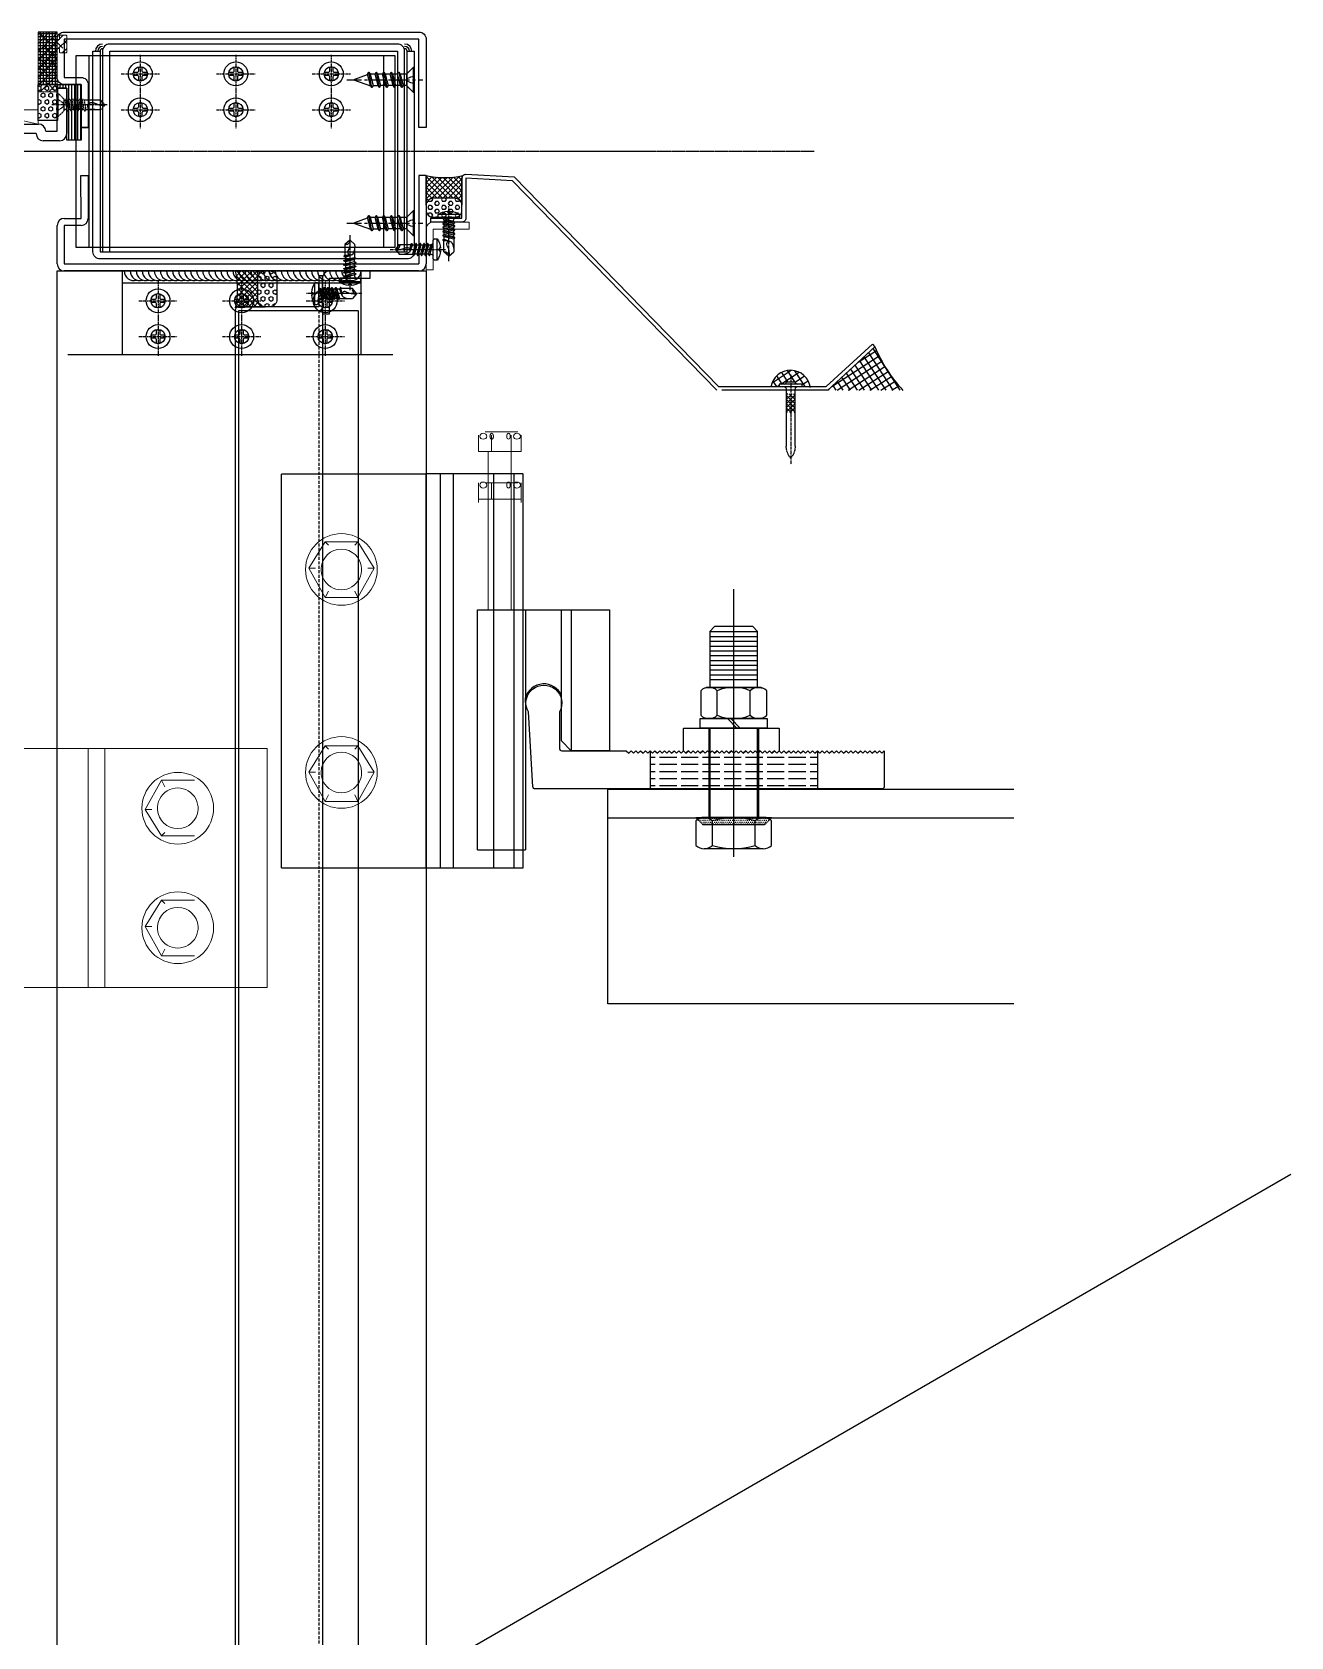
# Model space of a CAD drawing. Extents: x -3378 to 102197, y -3799 to 48702.
# Drawn here: x 78681 to 79208, y 9126 to 9798 of the extents above; entities that cross this region are included whole.
import ezdxf

# ---------------------------------------------------------------- set-up
doc = ezdxf.new("R2010")
doc.units = 0
for name, pattern in [('CEN1', [9, 6, -1, 1, -1]), ('CENTER', [2, 1.25, -0.25, 0.25, -0.25]), ('HIDDEN', [0.375, 0.25, -0.125])]:
    doc.linetypes.add(name, pattern=pattern)
for name, color, linetype in [('1', 7, 'Continuous'), ('24WELD', 55, 'Continuous'), ('3', 3, 'Continuous'), ('ARR', 6, 'Continuous'), ('BCM CL', 14, 'CENTER'), ('BCM-BKP', 6, 'Continuous'), ('BCM-DIM', 54, 'Continuous'), ('BCM-draft', 252, 'Continuous'), ('BCM-SIL', 8, 'Continuous'), ('BOLT', 3, 'Continuous'), ('CENTER', 4, 'CENTER'), ('CL', 14, 'CENTER'), ('ENT', 3, 'Continuous'), ('HIDDEN', 9, 'HIDDEN'), ('MARK', 4, 'Continuous'), ('REFL', 8, 'Continuous'), ('不鏽鋼板S.S.PANEL', 30, 'Continuous'), ('填縫物 SEALANT', 1, 'Continuous'), ('泡棉', 8, 'Continuous'), ('矽利康', 9, 'Continuous'), ('螺絲 固定五金 FASTENERS', 124, 'Continuous'), ('螺絲、螺栓', 4, 'Continuous'), ('視覺模型鋁擠型暫替', 4, 'Continuous'), ('金屬面材 METAL PANEL', 2, 'Continuous'), ('隔熱材 INSULATION', 9, 'HIDDEN')]:
    doc.layers.add(name, color=color, linetype=linetype)
for name, color, linetype, lineweight in [('BCM-ALP', 7, 'Continuous', 0), ('BCM-GK', 252, 'Continuous', 5), ('BCM-STL', 1, 'Continuous', 5)]:
    doc.layers.add(name, color=color, linetype=linetype, lineweight=lineweight)
pattern_1 = [(123.0385069, (616858.3913, 76463.925), (-2.095760854, -1.363006398), []), (213.0385069, (616858.3913, 76463.925), (1.363006398, -2.095760854), [])]
pattern_2 = [(45, (-4141.5022, 978.2385), (-1.122532, 1.122532), []), (135, (-4141.5022, 978.2385), (-1.122532, -1.122532), [])]
pattern_3 = [(0, (-4141.5022, 978.2385), (0, 1.6497784), [0.9525, -1.905]), (120, (-4141.5022, 978.2385), (-1.42875, -0.8248892), [0.9525, -1.905]), (60, (-4140.5497, 978.2385), (-1.42875, 0.8248892), [0.9525, -1.905])]

# ---------------------------------------------------------------- blocks, each defined once
blk = doc.blocks.new('X-DNI-32')
at = {"layer": 'HIDDEN'}
h = blk.add_hatch(dxfattribs=at)
h.set_pattern_fill('ANSI37', color=256, scale=10, style=0)
h.set_pattern_definition([(45, (-15.8389, -8.5483), (-0.88388, 0.88388), []), (135, (-15.8389, -8.5483), (-0.88388, -0.88388), [])])
h.paths.add_polyline_path([(0, -3), (-1.85, -3), (-1.85, -11), (0, -11)])
h.paths.add_polyline_path([(1.85, -3), (0, -3), (0, -11), (1.85, -11)])
at = {"layer": 'BOLT'}
blk.add_lwpolyline([(-4.85, 1), (4.85, 1), (4.85, 0), (-4.85, 0)], close=True, dxfattribs=at)
blk.add_lwpolyline([(2.65, 1, -0.414214), (1.85, 1.8), (1.85, 2), (-1.85, 2), (-1.85, 1.8, -0.414214), (-2.65, 1)], format="xyb", dxfattribs=at)
at = {"layer": 'CL'}
blk.add_line((0, 4.9), (0, -32.65), dxfattribs=at)
at = {"layer": 'HIDDEN'}
blk.add_lwpolyline([(3.05, 0, 0.414214), (1.85, -1.2), (1.85, -25, -0.183029), (0, -30, -0.183029), (-1.85, -25), (-1.85, -1.2, 0.414214), (-3.05, 0)], format="xyb", dxfattribs=at)
blk = doc.blocks.new('*u148')
at = {"layer": '泡棉'}
h = blk.add_hatch(dxfattribs=at)
h.set_pattern_fill('HEX', color=256, scale=0.3)
h.set_pattern_definition(pattern_3)
edge = h.paths.add_edge_path()
edge.add_line((-12, 9.53), (-3, 9.53))
edge.add_arc((-3, 12.53), 3, 270, 360)
edge.add_line((0, 12.53), (0, 14.53))
edge.add_arc((-3, 14.53), 3, 0, 90)
edge.add_line((-3, 17.53), (-12, 17.53))
edge.add_arc((-12, 14.53), 3, 90, 180)
edge.add_line((-15, 14.53), (-15, 12.53))
edge.add_arc((-12, 12.53), 3, 180, 270)
at = {"layer": '矽利康'}
h = blk.add_hatch(dxfattribs=at)
h.set_pattern_fill('ANSI37', color=256, scale=0.5, style=0)
h.set_pattern_definition(pattern_2)
edge = h.paths.add_edge_path()
edge.add_arc((-7.73, -32.06), 32.98, 76.43716, 103.56284)
edge.add_arc((-16.6, 1.13), 1.6, 315, 360)
edge.add_line((-15, 1.13), (-15, 12.53))
edge.add_arc((-12, 12.53), 3, 180, 270)
edge.add_line((-12, 9.53), (-3, 9.53))
edge.add_arc((-3, 12.53), 3, 270, 360)
edge.add_line((0, 12.53), (0, 0))
at = {"layer": '泡棉'}
blk.add_lwpolyline([(-12, 9.53), (-3, 9.53, 0.414214), (0, 12.53), (0, 14.53, 0.414214), (-3, 17.53), (-12, 17.53, 0.414214), (-15, 14.53), (-15, 12.53, 0.414214)], format="xyb", close=True, dxfattribs=at)
at = {"layer": '矽利康'}
blk.add_lwpolyline([(0, 0, 0.118914), (-15.47, 0, 0.198912), (-15, 1.13), (-15, 12.53, 0.414214), (-12, 9.53), (-3, 9.53, 0.414214), (0, 12.53)], format="xyb", close=True, dxfattribs=at)
blk = doc.blocks.new('M5x16圓頭自攻')
at = {"layer": 'ARR', "color": 0, "linetype": 'CENTER', "ltscale": 0.87}
blk.add_line((18, 0), (-5.1, 0), dxfattribs=at)
at = {"layer": 'ARR', "color": 0, "linetype": 'ByBlock', "ltscale": 0.3}
for p, q in [((-1.61, -4.5), (-1.61, 4.5)), ((0.5, 2.24), (1.14, 1.9)), ((0.72, 2.13), (1.65, -2.5)), ((1.89, 1.9), (1.14, 1.9)), ((2.24, 2.5), (3.24, -2.5)), ((3.48, 1.9), (2.73, 1.9)), ((3.83, 2.5), (4.83, -2.5)), ((5.07, 1.9), (4.32, 1.9)), ((5.42, 2.5), (6.42, -2.5)), ((6.81, 1.9), (5.91, 1.9)), ((7.16, 2.5), (8.16, -2.5)), ((8.4, 1.9), (7.65, 1.9)), ((8.73, 1.9), (7.98, 1.9)), ((9.08, 2.5), (9.7, -0.6)), ((14.12, 2.1), (9.46, 2.1)), ((15.83, 0.06), (14.12, 2.1)), ((15.83, 0.06), (15.95, 0.06)), ((16, -0.01), (16, 0.01)), ((2.14, -1.9), (2.89, -1.9)), ((3.73, -1.9), (4.48, -1.9)), ((5.32, -1.9), (6.07, -1.9)), ((6.91, -1.9), (7.81, -1.9)), ((8.54, -2.1), (12.91, -2.1)), ((15.83, -0.06), (14.12, -2.1)), ((15.83, -0.06), (15.95, -0.06))]:
    blk.add_line(p, q, dxfattribs=at)
blk.add_lwpolyline([(-2.98, -0.5, 0.134476), (-1.61, -4.5), (-0.58, -4.5, 0.198912), (-0.44, -4.44), (-0.06, -4.06, 0.198912), (0, -3.92), (0, 3.92, 0.198912), (-0.06, 4.06), (-0.44, 4.44, 0.198912), (-0.58, 4.5), (-1.61, 4.5, 0.134562), (-2.98, 0.5), (-2.48, 0.5), (-2.48, -0.5), (-2.98, -0.5)], format="xyb", dxfattribs=at)
blk.add_lwpolyline([(1.14, 1.9), (2.14, -1.9), (1.8, -2.5), (1.65, -2.5), (1.3, -1.9), (0.3, 1.9), (0.5, 2.24)], dxfattribs=at)
for points in [[(3.24, -2.5), (2.89, -1.9), (1.89, 1.9), (2.24, 2.5), (2.39, 2.5), (2.73, 1.9), (3.73, -1.9), (3.39, -2.5)], [(4.83, -2.5), (4.48, -1.9), (3.48, 1.9), (3.83, 2.5), (3.98, 2.5), (4.32, 1.9), (5.32, -1.9), (4.98, -2.5)], [(6.42, -2.5), (6.07, -1.9), (5.07, 1.9), (5.42, 2.5), (5.57, 2.5), (5.91, 1.9), (6.91, -1.9), (6.57, -2.5)], [(8.16, -2.5), (7.81, -1.9), (6.81, 1.9), (7.16, 2.5), (7.31, 2.5), (7.65, 1.9), (8.65, -1.9), (8.31, -2.5)], [(9.08, 2.5), (8.73, 1.9), (9.7, -0.6), (9.46, 2.1), (9.23, 2.5)]]:
    blk.add_lwpolyline(points, close=True, dxfattribs=at)
for centre, radius, start, end in [((0.67, 3.07), 0.874, 220.33884, 257.78016), ((10.86, -0.29), 1.2, 56.15202, 236.15202), ((14.85, 6.88), 7.01, 241.64577, 278.00805), ((15.9, 1.75), 1.82, 168.86169, 267.68654), ((15.95, 0.01), 0.05, 0, 90), ((1.17, -3.34), 1.44, 84.73115, 144.21996), ((13.52, 4.88), 7.01, 241.64577, 274.95411), ((15.95, -0.01), 0.05, 270, 0)]:
    blk.add_arc(centre, radius, start, end, dxfattribs=at)
blk = doc.blocks.new('*U255')
blk.add_blockref('M5x16圓頭自攻', (0, 0))
blk = doc.blocks.new('*u55')
at = {"layer": '泡棉'}
h = blk.add_hatch(dxfattribs=at)
h.set_pattern_fill('HEX', color=256, scale=0.3)
h.set_pattern_definition(pattern_3)
edge = h.paths.add_edge_path()
edge.add_line((-12, 9.53), (-3, 9.53))
edge.add_arc((-3, 12.53), 3, 270, 360)
edge.add_line((0, 12.53), (0, 14.53))
edge.add_arc((-3, 14.53), 3, 0, 90)
edge.add_line((-3, 17.53), (-12, 17.53))
edge.add_arc((-12, 14.53), 3, 90, 180)
edge.add_line((-15, 14.53), (-15, 12.53))
edge.add_arc((-12, 12.53), 3, 180, 270)
at = {"layer": '矽利康'}
h = blk.add_hatch(dxfattribs=at)
h.set_pattern_fill('ANSI37', color=256, scale=0.5, style=0)
h.set_pattern_definition(pattern_2)
edge = h.paths.add_edge_path()
edge.add_arc((-7.73, -32.06), 32.98, 76.43716, 103.56284)
edge.add_arc((-16.6, 1.13), 1.6, 315, 360)
edge.add_line((-15, 1.13), (-15, 12.53))
edge.add_arc((-12, 12.53), 3, 180, 270)
edge.add_line((-12, 9.53), (-3, 9.53))
edge.add_arc((-3, 12.53), 3, 270, 360)
edge.add_line((0, 12.53), (0, 0))
at = {"layer": '泡棉'}
blk.add_lwpolyline([(-12, 9.53), (-3, 9.53, 0.414214), (0, 12.53), (0, 14.53, 0.414214), (-3, 17.53), (-12, 17.53, 0.414214), (-15, 14.53), (-15, 12.53, 0.414214)], format="xyb", close=True, dxfattribs=at)
at = {"layer": '矽利康'}
blk.add_lwpolyline([(0, 0, 0.118914), (-15.47, 0, 0.198912), (-15, 1.13), (-15, 12.53, 0.414214), (-12, 9.53), (-3, 9.53, 0.414214), (0, 12.53)], format="xyb", close=True, dxfattribs=at)
blk = doc.blocks.new('*U745')
at = {"layer": 'BCM-draft', "linetype": 'HIDDEN', "ltscale": 5}
blk.add_line((16.6, 35), (684.95, 35), dxfattribs=at)
at = {"layer": 'BCM-draft'}
blk.add_lwpolyline([(16.6, 36.6), (684.95, 36.6)], dxfattribs=at)
at = {"layer": '不鏽鋼板S.S.PANEL'}
blk.add_lwpolyline([(686.55, 1.6), (686.55, 35), (699.55, 35), (699.55, 36.6), (686.55, 36.6, 0.414214), (684.95, 35), (684.95, 1.6), (16.6, 1.6), (16.6, 35, 0.414214), (15, 36.6), (2, 36.6), (2, 35), (15, 35), (15, 1.6, 0.414214), (16.6, 0), (684.95, 0, 0.414214)], format="xyb", close=True, dxfattribs=at)
at = {"layer": '金屬面材 METAL PANEL'}
blk.add_lwpolyline([(18, 39.6), (3, 39.6), (3, 56.6), (0, 56.6), (0, 39.6, 0.414214), (3, 36.6), (18, 36.6)], format="xyb", close=True, dxfattribs=at)
at = {"layer": '隔熱材 INSULATION', "const_width": 0.2}
blk.add_lwpolyline([(684.95, 35), (684.95, 51.6), (16.6, 51.6), (16.6, 35)], dxfattribs=at)
at = {"layer": '隔熱材 INSULATION'}
blk.add_lwpolyline([(684.95, 1.6), (16.6, 1.6), (16.6, 51.6), (684.95, 51.6)], close=True, dxfattribs=at)
at = {"layer": '填縫物 SEALANT', "extrusion": (0, 0, -1), "zscale": -1}
blk.add_blockref('*u55', (0, 0), dxfattribs=at)
at = {"layer": '螺絲 固定五金 FASTENERS'}
for p, rotation in [((3, 48.1), 180), ((9.5, 35), 90)]:
    blk.add_blockref('*U255', p, dxfattribs=dict(at, rotation=rotation))
blk = doc.blocks.new('*u927')
at = {"layer": 'CENTER', "color": 0, "ltscale": 5}
blk.add_line((28.28, 0), (-3.62, 0), dxfattribs=at)
at = {"layer": '螺絲、螺栓', "color": 0, "linetype": 'ByBlock', "ltscale": 0.2}
for p, q in [((0.3, 5.3), (0.3, -5.3)), ((3.1, 2.5), (3.1, -2.5)), ((3.1, 2.39), (4.64, 2.39)), ((5.08, 3.15), (6.34, -3.15)), ((5.7, 2.39), (7.79, 2.39)), ((8.23, 3.15), (9.49, -3.15)), ((8.85, 2.39), (10.94, 2.39)), ((11.38, 3.15), (12.64, -3.15)), ((12, 2.39), (14.09, 2.39)), ((14.53, 3.15), (15.79, -3.15)), ((17.24, 2.39), (15.15, 2.39)), ((17.68, 3.15), (18.94, -3.15)), ((18.17, 2.61), (24.84, 0.24)), ((3.1, -2.39), (5.9, -2.39)), ((6.96, -2.39), (9.05, -2.39)), ((10.11, -2.39), (12.2, -2.39)), ((13.26, -2.39), (15.35, -2.39)), ((16.41, -2.39), (18.5, -2.39)), ((24.84, -0.23), (19.52, -2.25))]:
    blk.add_line(p, q, dxfattribs=at)
blk.add_lwpolyline([(3.1, -2.5), (0.3, -5.3), (0, -5.3), (0, 5.3), (0.3, 5.3), (3.1, 2.5)], dxfattribs=at)
blk.add_lwpolyline([(0, 1.61, -0.048054), (2.67, 0.68, -0.292428), (3.1, 0, -0.292428), (2.67, -0.68, -0.048054), (0, -1.61, -0.048054)], format="xyb", dxfattribs=at)
for points in [[(6.34, -3.15), (5.9, -2.39), (4.64, 2.39), (5.08, 3.15), (5.27, 3.15), (5.7, 2.39), (6.96, -2.39), (6.53, -3.15)], [(9.49, -3.15), (9.05, -2.39), (7.79, 2.39), (8.23, 3.15), (8.42, 3.15), (8.85, 2.39), (10.11, -2.39), (9.68, -3.15)], [(12.64, -3.15), (12.2, -2.39), (10.94, 2.39), (11.38, 3.15), (11.57, 3.15), (12, 2.39), (13.26, -2.39), (12.83, -3.15)], [(15.79, -3.15), (15.35, -2.39), (14.09, 2.39), (14.53, 3.15), (14.72, 3.15), (15.15, 2.39), (16.41, -2.39), (15.98, -3.15)], [(18.94, -3.15), (18.5, -2.39), (17.24, 2.39), (17.68, 3.15), (17.87, 3.15), (18.3, 2.39), (19.56, -2.39), (19.13, -3.15)]]:
    blk.add_lwpolyline(points, close=True, dxfattribs=at)
blk.add_arc((24.75, 0), 0.252, 292.16272, 69.4623, dxfattribs=at)
blk = doc.blocks.new('*U929')
blk.add_blockref('*u927', (0, 0))
blk = doc.blocks.new('下水槽料')
at = {"layer": 'BCM-DIM', "linetype": 'Continuous'}
h = blk.add_hatch(dxfattribs=at)
h.set_pattern_fill('ANSI37', color=256, scale=10, angle=45)
h.set_pattern_definition([(90, (-95148.0597, -997857.4866), (-1.25, 0), []), (180, (-95148.0597, -997857.4866), (-1e-16, -1.25), [])])
h.paths.add_polyline_path([(-154.38, 0), (-162.38, 0), (-162.38, -22), (-154.38, -22)])
at = {"layer": '泡棉'}
h = blk.add_hatch(dxfattribs=at)
h.set_pattern_fill('HEX', color=256, scale=0.3, angle=90)
h.set_pattern_definition([(90, (0.1197, -78.6612), (-1.649778, 1e-16), [0.9525, -1.905]), (210, (0.1197, -78.6612), (0.824889, -1.42875), [0.9525, -1.905]), (150, (0.1197, -77.7087), (-0.824889, -1.42875), [0.9525, -1.905])])
h.paths.add_polyline_path([(-154.38, -22), (-162.38, -22), (-162.38, -37), (-154.38, -37)])
at = {"layer": 'BCM-DIM', "linetype": 'Continuous'}
for p, q in [((-154.5, 0), (-162.5, 0)), ((-154.38, -22), (-162.38, -22))]:
    blk.add_line(p, q, dxfattribs=at)
at = {"layer": '泡棉'}
blk.add_lwpolyline([(-154.38, -37), (-162.38, -37), (-162.38, -22), (-154.38, -22)], close=True, dxfattribs=at)
at = {"layer": '視覺模型鋁擠型暫替', "linetype": 'Continuous'}
for points in [[(-8, -17.18), (-5, -14.5), (-5, -20)], [(-8, -22.82), (-5, -25.5), (-5, -20)]]:
    blk.add_lwpolyline(points, dxfattribs=at)
at = {"layer": '視覺模型鋁擠型暫替', "color": 7, "linetype": 'Continuous'}
for centre, radius, start, end in [((-135.5, -8), 3, 90, 180), ((-135.5, -8), 2, 90, 180), ((-9, -8), 3, 0, 90), ((-9, -8), 2, 0, 90), ((-135.5, -8), 1, 90, 180), ((-9, -8), 1, 0, 90)]:
    blk.add_arc(centre, radius, start, end, dxfattribs=at)
at = {"layer": '金屬面材 METAL PANEL'}
blk.add_lwpolyline([(-3, -40), (-3, -40), (-3, -40), (-3, -3), (-151.5, -3), (-151.5, -19), (-144.5, -19, -0.414214), (-141.5, -22), (-141.5, -40), (-144.5, -40), (-144.5, -40), (-141.5, -40), (-141.5, -40), (-144.5, -40), (-144.5, -22), (-151.5, -22, -0.414214), (-154.5, -19), (-154.5, -3, -0.414214), (-151.5, 0), (-3, 0, -0.414214), (0, -3), (0, -40), (-3, -40), (-3, -40), (-3, -40)], format="xyb", dxfattribs=at)
for points in [[(-132.5, -92.01), (-132.5, -8), (-12, -8), (-12, -92.01), (-9, -92.01), (-9, -8, 0.414214), (-12, -5), (-132.5, -5, 0.414214), (-135.5, -8), (-135.5, -92.01)], [(-5, -8), (-5, -92.01, -0.414214), (-8, -95.01), (-136.5, -95.01, -0.414214), (-139.5, -92.01), (-139.5, -8), (-136.5, -8), (-136.5, -92.01), (-8, -92.01), (-8, -8)]]:
    blk.add_lwpolyline(points, format="xyb", close=True, dxfattribs=at)
at = {"layer": '螺絲 固定五金 FASTENERS', "rotation": 180}
blk.add_blockref('*U929', (-5, -20), dxfattribs=at)
blk = doc.blocks.new('上水槽料')
at = {"layer": '金屬面材 METAL PANEL'}
for p, q in [((-144.52, 40), (-141.5, 40)), ((-144.5, 22), (-144.52, 40)), ((-141.5, 40), (-141.5, 22)), ((0, 40), (0, 3)), ((-151.5, 22), (-144.5, 22)), ((-154.5, 3), (-154.5, 19)), ((-144.5, 19), (-151.5, 19)), ((-151.5, 19), (-151.5, 3)), ((-151.5, 3), (-3, 3)), ((-3, 0), (-151.5, 0))]:
    blk.add_line(p, q, dxfattribs=at)
blk.add_lwpolyline([(0, 40), (-3, 40), (-3, 3)], dxfattribs=at)
for centre, start, end in [((-151.5, 19), 90, 180), ((-144.5, 22), 270, 0), ((-151.5, 3), 180, 270), ((-3, 3), 270, 0)]:
    blk.add_arc(centre, 3, start, end, dxfattribs=at)
at = {"layer": '螺絲 固定五金 FASTENERS', "rotation": 180}
blk.add_blockref('*U929', (-5, 20), dxfattribs=at)
blk = doc.blocks.new('*U35')
blk.add_lwpolyline([(1.22, 0.68), (2.48, 0.68, -0.398336), (3.02, 0.16, -0.027263), (3.02, -0.16, -0.398336), (2.48, -0.68), (1.22, -0.68, 0.414214), (0.68, -1.22), (0.68, -2.48, -0.398336), (0.16, -3.02, -0.027263), (-0.16, -3.02, -0.398336), (-0.68, -2.48), (-0.68, -1.22, 0.414214), (-1.22, -0.68), (-2.48, -0.68, -0.398336), (-3.02, -0.16, -0.027263), (-3.02, 0.16, -0.398336), (-2.48, 0.68), (-1.22, 0.68, 0.414214), (-0.68, 1.22), (-0.68, 2.48, -0.398336), (-0.16, 3.02, -0.027263), (0.16, 3.02, -0.398336), (0.68, 2.48), (0.68, 1.22, 0.414214)], format="xyb", close=True)
blk.add_circle((0, 0), 5)
at = {"layer": 'CL'}
for p, q in [((0, 8.04), (0, -8.04)), ((-8.04, 0), (8.04, 0))]:
    blk.add_line(p, q, dxfattribs=at)
blk = doc.blocks.new('圓孔6mm')
at = {"layer": '視覺模型鋁擠型暫替', "color": 6, "linetype": 'Continuous'}
blk.add_circle((0, 0), 3, dxfattribs=at)
at = {"layer": 'BCM-draft'}
blk.add_blockref('*U35', (0, 0), dxfattribs=at)
blk = doc.blocks.new('下水槽料托架4t')
at = {"layer": '金屬面材 METAL PANEL', "linetype": 'Continuous'}
for p, q in [((73.25, 0), (-60.43, 0)), ((-60.43, 0, 0), (-60.43, -80, 0)), ((-54.96, 0), (-54.96, -80)), ((68.39, 0), (68.39, -80)), ((73.25, -80), (73.25, 0)), ((-60.43, -80), (73.25, -80))]:
    blk.add_line(p, q, dxfattribs=at)
at = {"layer": '視覺模型鋁擠型暫替', "linetype": 'Continuous'}
for p in [(-33.43, -7.5), (6.57, -7.5), (46.54, -7.5), (-33.43, -22.5), (6.57, -22.5), (46.54, -22.5)]:
    blk.add_blockref('圓孔6mm', p, dxfattribs=at)
blk = doc.blocks.new('*U62')
blk.add_lwpolyline([(5, -0.3), (5, 0), (-5, 0), (-5, -0.3)])
at = {"layer": 'CL'}
blk.add_line((0, -20.87), (0, 2.23), dxfattribs=at)
at = {"layer": 'HIDDEN'}
for p, q in [((-5, -0.3), (-2.5, -2.8)), ((5, -0.3), (-5, -0.3)), ((2.5, -2.8), (-2.5, -2.8)), ((-1.92, -4.04), (-2.46, -4.35)), ((-2.46, -4.35), (-2.46, -4.53)), ((-2.46, -4.53), (-1.92, -4.84)), ((-1.92, -5.47), (-2.46, -5.78)), ((-2.46, -5.78), (-2.46, -5.96)), ((-2.46, -5.96), (-1.92, -6.27)), ((1.92, -3.32), (-1.92, -4.04)), ((-1.92, -4.04), (-1.92, -3.41)), ((1.92, -4.13), (-1.92, -4.84)), ((1.92, -4.75), (-1.92, -5.47)), ((-1.92, -5.47), (-1.92, -4.84)), ((1.92, -5.55), (-1.92, -6.27)), ((1.92, -6.18), (-1.92, -6.89)), ((-1.92, -6.89), (-1.92, -6.27)), ((1.92, -3.32), (2.46, -3.63)), ((2.46, -3.81), (1.92, -4.12)), ((1.92, -4.75), (1.92, -4.12)), ((1.92, -4.75), (2.46, -5.06)), ((2.46, -5.24), (1.92, -5.55)), ((1.92, -6.18), (1.92, -5.55)), ((1.92, -6.18), (2.46, -6.49)), ((2.46, -6.67), (1.92, -6.98)), ((2.46, -3.63), (2.46, -3.81)), ((2.46, -5.06), (2.46, -5.24)), ((2.46, -6.49), (2.46, -6.67)), ((5, -0.3), (2.5, -2.8)), ((-1.92, -6.89), (-2.46, -7.21)), ((-2.46, -7.21), (-2.46, -7.38)), ((-2.46, -7.38), (-1.92, -7.69)), ((-1.92, -8.32), (-2.46, -8.63)), ((-2.46, -8.63), (-2.46, -8.81)), ((-2.46, -8.81), (-1.92, -9.12)), ((-1.92, -9.75), (-2.46, -10.06)), ((-2.46, -10.06), (-2.46, -10.24)), ((-2.46, -10.24), (-1.92, -10.55)), ((-1.92, -11.18), (-2.46, -11.49)), ((-2.46, -11.49), (-2.46, -11.67)), ((-2.46, -11.67), (-1.92, -11.98)), ((-2.05, -18.3), (-2.05, -11.91)), ((-2.05, -18.3), (-1.9, -13.44)), ((1.92, -6.98), (-1.92, -7.69)), ((1.92, -7.61), (-1.92, -8.32)), ((-1.92, -8.32), (-1.92, -7.69)), ((1.92, -8.41), (-1.92, -9.12)), ((1.92, -9.04), (-1.92, -9.75)), ((-1.92, -9.75), (-1.92, -9.12)), ((1.92, -9.84), (-1.92, -10.55)), ((1.92, -10.46), (-1.92, -11.18)), ((-1.92, -11.18), (-1.92, -10.55)), ((1.92, -11.27), (-1.92, -11.98)), ((1.92, -7.61), (1.92, -6.98)), ((1.92, -7.61), (2.46, -7.92)), ((2.46, -8.1), (1.92, -8.41)), ((1.92, -9.04), (1.92, -8.41)), ((1.92, -9.04), (2.46, -9.35)), ((2.46, -9.53), (1.92, -9.84)), ((1.92, -10.46), (1.92, -9.84)), ((1.92, -10.46), (2.46, -10.78)), ((2.46, -10.95), (1.92, -11.27)), ((2.05, -18.25), (2.05, -11.19)), ((2.46, -7.92), (2.46, -8.1)), ((2.46, -9.35), (2.46, -9.53)), ((2.46, -10.78), (2.46, -10.95)), ((0, -20), (-2.05, -18.3)), ((2.05, -18.25), (0, -20))]:
    blk.add_line(p, q, dxfattribs=at)
for points in [[(-2.5, 0), (-1.03, -2.24, 0.216006), (0, -2.8)], [(2.5, 0), (1.03, -2.24, -0.216006), (0, -2.8)]]:
    blk.add_lwpolyline(points, format="xyb", dxfattribs=at)
for points in [[(-1.9, -13.44), (-1.71, -13.23), (-1.43, -13.04), (-1.18, -12.91), (-0.96, -12.83), (-0.77, -12.79), (-0.6, -12.78), (-0.45, -12.79), (-0.31, -12.82), (-0.18, -12.85), (-0.06, -12.89), (0.05, -12.93), (0.16, -12.97), (0.25, -13.02), (0.34, -13.08), (0.42, -13.14), (0.49, -13.2), (0.55, -13.26), (0.61, -13.33), (0.66, -13.4), (0.7, -13.48), (0.75, -13.56), (0.78, -13.64), (0.82, -13.72), (0.86, -13.8), (0.89, -13.89), (0.93, -13.98), (0.96, -14.07), (0.98, -14.16), (1.01, -14.26), (1.02, -14.37), (1.03, -14.48), (1.03, -14.6), (1.01, -14.73), (0.99, -14.86), (0.96, -15.01), (0.92, -15.15), (0.88, -15.31), (0.82, -15.47), (0.77, -15.63), (0.71, -15.8), (0.64, -15.97), (0.57, -16.14), (0.5, -16.32), (0.43, -16.5), (0.36, -16.68), (0.28, -16.86), (0.21, -17.04), (0.14, -17.22), (0.07, -17.41), (0.01, -17.61), (-0.05, -17.85), (-0.09, -18.14), (-0.11, -18.51), (-0.12, -18.97), (-0.1, -19.53), (0, -20)], [(2.05, -18.25), (1.65, -18.31), (1.2, -18.49), (0.87, -18.66), (0.62, -18.82), (0.43, -19), (0.27, -19.23), (0.12, -19.52), (0, -20)]]:
    blk.add_lwpolyline(points, dxfattribs=at)
for centre, radius, start, end in [((-2.62, -3.49), 0.699, 357.95682, 80.16401), ((2.61, -3.48), 0.689, 98.90032, 173.25863)]:
    blk.add_arc(centre, radius, start, end, dxfattribs=at)
blk = doc.blocks.new('玻璃飾條04')
at = {"layer": '視覺模型鋁擠型暫替', "linetype": 'Continuous'}
for p, q in [((45.5, 15), (49.5, 15)), ((45.5, -3), (45.5, 15)), ((49.5, 15), (49.5, -4)), ((0, -4), (0, 0)), ((0, 0), (37.7, 0)), ((36.7, -4), (36.7, -4)), ((40.7, -3), (40.7, -3)), ((40.7, -3), (45.5, -3)), ((46.5, -7), (39.7, -7))]:
    blk.add_line(p, q, dxfattribs=at)
blk.add_lwpolyline([(36.7, -4), (4, -4), (4, -4), (4, -4), (4, -4), (0, -4), (0, 0)], dxfattribs=at)
for centre, start, end in [((37.7, -3), 0, 90), ((39.7, -4), 180, 270), ((46.5, -4), 270, 360)]:
    blk.add_arc(centre, 3, start, end, dxfattribs=at)
blk = doc.blocks.new('繫件01')
h = blk.add_hatch()
h.set_pattern_fill('ACAD_ISO02W100', color=256, scale=0.6, style=0)
h.set_pattern_definition([(360, (26626.6086, -14202.4395), (1e-16, 3), [7.2, -1.8])])
h.paths.add_polyline_path([(154.29, -116.42), (154.29, -131.92), (224.29, -131.92), (224.29, -116.42), (223.79, -116.92), (222.79, -115.92), (221.79, -116.92), (220.79, -115.92), (219.79, -116.92), (218.79, -115.92), (217.79, -116.92), (216.79, -115.92), (215.79, -116.92), (214.79, -115.92), (213.79, -116.92), (212.79, -115.92), (211.79, -116.92), (210.79, -115.92), (209.79, -116.92), (208.79, -115.92), (207.79, -116.92), (206.79, -115.92), (205.79, -116.92), (204.79, -115.92), (203.79, -116.92), (202.79, -115.92), (201.79, -116.92), (200.79, -115.92), (199.79, -116.92), (198.79, -115.92), (197.79, -116.92), (196.79, -115.92), (195.79, -116.92), (194.79, -115.92), (193.79, -116.92), (192.79, -115.92), (191.79, -116.92), (190.79, -115.92), (189.79, -116.92), (188.79, -115.92), (187.79, -116.92), (186.79, -115.92), (185.79, -116.92), (184.79, -115.92), (183.79, -116.92), (182.79, -115.92), (181.79, -116.92), (180.79, -115.92), (179.79, -116.92), (178.79, -115.92), (177.79, -116.92), (176.79, -115.92), (175.79, -116.92), (174.79, -115.92), (173.79, -116.92), (172.79, -115.92), (171.79, -116.92), (170.79, -115.92), (169.79, -116.92), (168.79, -115.92), (167.79, -116.92), (166.79, -115.92), (165.79, -116.92), (164.79, -115.92), (163.79, -116.92), (162.79, -115.92), (161.79, -116.92), (160.79, -115.92), (159.79, -116.92), (158.79, -115.92), (157.79, -116.92), (156.79, -115.92), (155.79, -116.92), (154.79, -115.92)])
at = {"layer": 'MARK'}
h = blk.add_hatch(dxfattribs=at)
h.set_pattern_fill('DOTS', color=256, scale=0.5)
h.set_pattern_definition([(360, (-27539.9915, -32170.439), (0.396875, 0.79375), [0, -0.79375])])
h.paths.add_polyline_path([(173.44, -143.92), (205.14, -143.92), (202.14, -146.92), (176.44, -146.92)])
at = {"color": 6, "linetype": 'CEN1', "ltscale": 50}
blk.add_line((189.29, -160.37, 0), (189.29, -48.22, 0), dxfattribs=at)
for p, q in [((154.29, -115.92, 0), (154.29, -131.92, 0)), ((154.29, -117.92, 0), (154.29, -131.92, 0)), ((224.29, -115.92, 0), (224.29, -131.92, 0)), ((224.29, -117.92, 0), (224.29, -131.92, 0))]:
    blk.add_line(p, q)
at = {"color": 0, "linetype": 'Continuous', "lineweight": 0, "elevation": 0, "flags": 128}
for points in [[(82.4, 9.37), (82.4, 16.22)], [(87.88, 17.59), (85.14, 17.59)], [(94.73, 17.59), (87.88, 17.59)], [(87.88, 9.37), (87.88, 16.22)], [(87.88, 9.37), (87.88, 16.22)], [(98.84, 17.59), (94.73, 17.59)], [(96.1, 9.37), (96.1, 16.22)], [(96.1, 9.37), (96.1, 16.22)], [(100.21, 9.37), (100.21, 16.22)], [(87.88, 9.37), (82.4, 9.37)], [(86.51, 9.37), (86.51, -3.78)], [(96.1, 9.37), (87.88, 9.37)], [(96.1, 9.37), (96.1, -3.78)], [(100.21, 9.37), (96.1, 9.37)], [(82.4, -10.63), (82.4, -3.78)], [(87.88, -3.78), (85.14, -3.78)], [(86.51, -3.78), (86.51, -56.94)], [(87.88, -10.63), (87.88, -3.78)], [(94.73, -3.78), (87.88, -3.78)], [(87.88, -10.63), (87.88, -3.78)], [(98.84, -3.78), (94.73, -3.78)], [(96.1, -10.63), (96.1, -3.78)], [(96.1, -3.78), (96.1, -56.94)], [(96.1, -10.63), (96.1, -3.78)], [(100.21, -10.63), (100.21, -3.78)], [(82.4, -10.63), (91.99, -10.63)], [(82.4, -10.63), (82.4, -12)], [(91.99, -10.63), (100.21, -10.63)], [(100.21, -10.63), (100.21, -12)], [(11.4, -39.44), (18.25, -28.48)], [(18.25, -28.48), (31.95, -28.48)], [(19.62, -29.85), (18.25, -28.48)], [(30.58, -29.85), (31.95, -28.48)], [(31.95, -28.48), (38.8, -39.44)], [(18.25, -51.77), (11.4, -39.44)], [(14.14, -39.44), (11.4, -39.44)], [(38.8, -39.44), (31.95, -51.77)], [(36.06, -39.44), (38.8, -39.44)], [(18.25, -51.77), (19.62, -49.03)], [(31.95, -51.77), (18.25, -51.77)], [(30.58, -49.03), (31.95, -51.77)], [(117.16, -91.54), (117.16, -94.28), (117.16, -95.65)], [(18.25, -113.85), (11.4, -124.81)], [(31.95, -113.85), (18.25, -113.85)], [(18.25, -113.85), (19.62, -115.22)], [(30.58, -115.22), (31.95, -113.85)], [(38.8, -124.81), (31.95, -113.85)], [(11.4, -124.81), (18.25, -137.14)], [(14.14, -124.81), (11.4, -124.81)], [(31.95, -137.14), (38.8, -124.81)], [(36.06, -124.81), (38.8, -124.81)], [(19.62, -134.4), (18.25, -137.14)], [(18.25, -137.14), (31.95, -137.14)], [(30.58, -134.4), (31.95, -137.14)]]:
    blk.add_lwpolyline(points, dxfattribs=at)
at = {"color": 4, "linetype": 'HIDDEN', "elevation": 0, "flags": 128}
for points in [[(0, 0), (60.5, 0)], [(101.18, -165), (101.18, 0), (60.5, 0)], [(60.5, -165), (60.5, 0)], [(66.5, -165), (66.5, 0)], [(71.99, -165), (71.99, 0)], [(88.79, -165), (88.79, 0)], [(97.29, -165), (97.29, 0)], [(0, -165), (101.18, -165)]]:
    blk.add_lwpolyline(points, dxfattribs=at)
at = {"color": 4, "linetype": 'HIDDEN', "flags": 128}
blk.add_lwpolyline([(0, -165), (0, 0)], dxfattribs=at)
at = {"color": 3, "elevation": 0}
blk.add_lwpolyline([(116.29, -99.66), (116.29, -114.92, 0.414214), (117.29, -115.92), (144.29, -115.92), (145.29, -116.92), (146.29, -115.92), (147.29, -116.92), (148.29, -115.92), (149.29, -116.92), (150.29, -115.92), (151.29, -116.92), (152.29, -115.92), (153.29, -116.92), (154.29, -115.92), (155.29, -116.92), (156.29, -115.92), (157.29, -116.92), (158.29, -115.92), (159.29, -116.92), (160.29, -115.92), (161.29, -116.92), (162.29, -115.92), (163.29, -116.92), (164.29, -115.92), (165.29, -116.92), (166.29, -115.92), (167.29, -116.92), (168.29, -115.92), (169.29, -116.92), (170.29, -115.92), (171.29, -116.92), (172.29, -115.92), (173.29, -116.92), (174.29, -115.92), (175.29, -116.92), (176.29, -115.92), (177.29, -116.92), (178.29, -115.92), (179.29, -116.92), (180.29, -115.92), (181.29, -116.92), (182.29, -115.92), (183.29, -116.92), (184.29, -115.92), (185.29, -116.92), (186.29, -115.92), (187.29, -116.92), (188.29, -115.92), (189.29, -116.92), (190.29, -115.92), (191.29, -116.92), (192.29, -115.92), (193.29, -116.92), (194.29, -115.92), (195.29, -116.92), (196.29, -115.92), (197.29, -116.92), (198.29, -115.92), (199.29, -116.92), (200.29, -115.92), (201.29, -116.92), (202.29, -115.92), (203.29, -116.92), (204.29, -115.92), (205.29, -116.92), (206.29, -115.92), (207.29, -116.92), (208.29, -115.92), (209.29, -116.92), (210.29, -115.92), (211.29, -116.92), (212.29, -115.92), (213.29, -116.92), (214.29, -115.92), (215.29, -116.92), (216.29, -115.92), (217.29, -116.92), (218.29, -115.92), (219.29, -116.92), (220.29, -115.92), (221.29, -116.92), (222.29, -115.92), (223.29, -116.92), (224.29, -115.92), (225.29, -116.92), (226.29, -115.92), (227.29, -116.92), (228.29, -115.92), (229.29, -116.92), (230.29, -115.92), (231.29, -116.92), (232.29, -115.92), (233.29, -116.92), (234.29, -115.92), (235.29, -116.92), (236.29, -115.92), (237.29, -116.92), (238.29, -115.92), (239.29, -116.92), (240.29, -115.92), (241.29, -116.92), (242.29, -115.92), (243.29, -116.92), (244.29, -115.92), (245.29, -116.92), (246.29, -115.92), (247.29, -116.92), (248.29, -115.92), (249.29, -116.92), (250.29, -115.92), (251.29, -116.92), (252.29, -115.92), (252.29, -130.92, -0.414214), (251.29, -131.92), (106.23, -131.92, -0.396192), (105.23, -130.99), (103.29, -99.66, -1.729486)], format="xyb", close=True, dxfattribs=at)
at = {"color": 0, "linetype": 'Continuous', "lineweight": 0}
for centre in [(25, -40, 0), (25, -125, 0)]:
    blk.add_circle(centre, 15, dxfattribs=at)
for centre, start, end in [((25, -40, 0), 3.85933, 176.04944), ((25, -40, 0), 176.04944, 3.85933), ((25, -125, 0), 1.29354, 178.67579), ((25, -125, 0), 178.67579, 1.29354)]:
    blk.add_arc(centre, 8.5, start, end, dxfattribs=at)
at = {"color": 0, "linetype": 'Continuous', "lineweight": 0, "extrusion": (0, 0, -1)}
for centre, major_axis, ratio in [((84.43, 15.78, 0), (1.44, 0), 0.866025), ((87.95, 15.78, 0), (0, -1.25), 0.577013), ((94.99, 15.78, 0), (0, 1.25), 0.577688), ((98.5, 15.78, 0), (1.44, 0), 0.866025), ((84.43, -4.67, 0), (1.44, 0), 0.866025), ((94.99, -4.67, 0), (0, 1.25), 0.577688), ((98.5, -4.67, 0), (1.44, 0), 0.866025)]:
    blk.add_ellipse(centre, major_axis=major_axis, ratio=ratio, dxfattribs=at)
for centre, major_axis, ratio, start_param, end_param in [((87.95, 15.78, 0), (0, -1.25), 0.577688, 3.074553, 9.155194), ((94.98, 15.78, 0), (0, 1.25), 0.577013, 0.818323, 1.347109)]:
    blk.add_ellipse(centre, major_axis=major_axis, ratio=ratio, start_param=start_param, end_param=end_param, dxfattribs=at)
at = {"layer": '3', "color": 2, "ltscale": 1000}
blk.add_line((81.99, -157.37, 0), (81.99, -56.94, 0), dxfattribs=at)
at = {"layer": '3', "color": 2, "ltscale": 1000, "elevation": 0, "flags": 128}
for points in [[(81.99, -56.94), (137.23, -56.94), (137.23, -115.92), (121.27, -115.92)], [(102.09, -56.94), (102.09, -157.37)], [(121.27, -56.94), (121.27, -115.92), (117.16, -111.81), (117.16, -56.94)], [(102.09, -95.65), (102.09, -94.28), (102.09, -93.73)], [(81.99, -157.37), (102.09, -157.37)]]:
    blk.add_lwpolyline(points, dxfattribs=at)
at = {"layer": '3', "color": 2, "ltscale": 1000}
blk.add_arc((109.79, -95.92, 0), 8, 22.77717, 164.10091, dxfattribs=at)
at = {"layer": 'BOLT'}
for p, q in [((179.29, -65.92, 0), (199.29, -65.92, 0)), ((179.29, -68.08, 0), (199.29, -68.08, 0)), ((179.29, -70.08, 0), (199.29, -70.08, 0)), ((179.29, -72.08, 0), (199.29, -72.08, 0)), ((179.29, -74.08, 0), (199.29, -74.08, 0)), ((179.29, -76.08, 0), (199.29, -76.08, 0)), ((179.29, -78.08, 0), (199.29, -78.08, 0)), ((179.29, -80.08, 0), (199.29, -80.08, 0)), ((179.29, -82.08, 0), (199.29, -82.08, 0)), ((179.29, -84.08, 0), (199.29, -84.08, 0)), ((179.29, -86.08, 0), (199.29, -86.08, 0)), ((175.44, -90.78, 0), (175.44, -101.07, 0)), ((200.79, -89.42, 0), (177.79, -89.42, 0)), ((182.36, -101.07, 0), (182.36, -90.78, 0)), ((196.21, -101.07, 0), (196.21, -90.78, 0)), ((177.79, -102.42, 0), (177.39, -102.19, 0)), ((173.44, -145.28, 0), (173.44, -155.57, 0)), ((180.36, -155.57, 0), (180.36, -145.28, 0)), ((198.21, -155.57, 0), (198.21, -145.28, 0)), ((201.67, -156.92, 0), (176.9, -156.92, 0))]:
    blk.add_line(p, q, dxfattribs=at)
at = {"layer": 'BOLT', "elevation": 0}
for points in [[(199.29, -89.42), (199.29, -65.92), (197.29, -63.92), (181.29, -63.92), (179.29, -65.92), (179.29, -89.42)], [(177.39, -89.65), (177.79, -89.42), (200.79, -89.42), (201.19, -89.65)], [(203.14, -101.07), (203.14, -90.78)], [(200.79, -102.42), (177.79, -102.42), (200.79, -102.42), (201.19, -102.19)], [(205.14, -155.57), (205.14, -145.28)]]:
    blk.add_lwpolyline(points, dxfattribs=at)
for points in [[(203.14, -90.78, 0.391482), (196.21, -90.78, 0.195852), (182.36, -90.78, 0.391482), (175.44, -90.78, 0.391482)], [(175.44, -101.07, 0.391482), (182.36, -101.07, 0.195852), (196.21, -101.07, 0.391482), (203.14, -101.07)], [(205.14, -145.28, 0.391482), (198.21, -145.28, 0.151964), (180.36, -145.28, 0.391482), (173.44, -145.28, 0.391482)], [(173.44, -155.57, 0.391482), (180.36, -155.57, 0.151964), (198.21, -155.57, 0.391482), (205.14, -155.57)]]:
    blk.add_lwpolyline(points, format="xyb", dxfattribs=at)
blk.add_lwpolyline([(175.29, -102.42), (203.29, -102.42), (203.29, -106.42), (175.29, -106.42)], close=True, dxfattribs=at)
at = {"layer": 'ENT', "elevation": 0}
blk.add_lwpolyline([(208.29, -115.92), (207.29, -116.92), (206.29, -115.92), (205.29, -116.92), (204.29, -115.92), (203.29, -116.92), (202.29, -115.92), (201.29, -116.92), (200.29, -115.92), (199.29, -116.92), (198.29, -115.92), (197.29, -116.92), (196.29, -115.92), (195.29, -116.92), (194.29, -115.92), (193.29, -116.92), (192.29, -115.92), (191.29, -116.92), (190.29, -115.92), (189.29, -116.92), (188.29, -115.92), (187.29, -116.92), (186.29, -115.92), (185.29, -116.92), (184.29, -115.92), (183.29, -116.92), (182.29, -115.92), (181.29, -116.92), (180.29, -115.92), (179.29, -116.92), (178.29, -115.92), (177.29, -116.92), (176.29, -115.92), (175.29, -116.92), (174.29, -115.92), (173.29, -116.92), (172.29, -115.92), (171.29, -116.92), (170.29, -115.92), (169.29, -116.92), (168.29, -115.92), (168.29, -106.72, -0.414214), (168.59, -106.42), (207.99, -106.42, -0.414214), (208.29, -106.72)], format="xyb", close=True, dxfattribs=at)
at = {"layer": 'HIDDEN'}
for p, q in [((178.79, -106.42, 0), (178.79, -143.92, 0)), ((179.29, -106.42, 0), (179.29, -143.92, 0)), ((199.29, -143.92, 0), (199.29, -106.42, 0)), ((199.79, -143.92, 0), (199.79, -106.42, 0)), ((202.79, -143.92, 0), (175.79, -143.92, 0))]:
    blk.add_line(p, q, dxfattribs=at)
at = {"layer": 'HIDDEN', "elevation": 0}
blk.add_lwpolyline([(173.44, -143.92), (205.14, -143.92), (202.14, -146.92), (176.44, -146.92)], close=True, dxfattribs=at)
at = {"layer": 'REFL'}
for p, q in [((190.6, -106.42, 0), (186.6, -102.42, 0)), ((192.01, -106.42, 0), (188.01, -102.42, 0))]:
    blk.add_line(p, q, dxfattribs=at)
blk = doc.blocks.new('*U51')
for centre, end in [((-93.95, 3.05), 286.35291), ((-91.45, 2.96), 286.35291), ((-88.95, 2.88), 286.35291), ((-86.45, 2.8), 286.35291), ((-83.96, 2.72), 286.35291), ((-81.46, 2.64), 286.35291), ((-78.96, 2.56), 286.35291), ((-76.46, 2.48), 286.35291), ((-73.96, 2.4), 286.35291), ((-71.46, 2.32), 286.35291), ((-68.96, 2.24), 286.35291), ((-66.47, 2.15), 286.35291), ((-63.97, 2.07), 286.35291), ((-61.47, 1.99), 286.35291), ((-58.97, 1.91), 286.35291), ((-56.47, 1.83), 286.35291), ((-53.97, 1.75), 286.35291), ((-51.47, 1.67), 286.35291), ((-48.97, 1.59), 286.35291), ((-46.48, 1.51), 286.35291), ((-43.98, 1.43), 286.35291), ((-41.48, 1.34), 286.35291), ((-38.98, 1.26), 286.35291), ((-36.48, 1.18), 286.35291), ((-33.98, 1.1), 286.35291), ((-31.48, 1.02), 286.35291), ((-28.98, 0.94), 286.35291), ((-26.49, 0.86), 286.35291), ((-23.99, 0.78), 286.35291), ((-21.49, 0.7), 286.35291), ((-18.99, 0.62), 286.35291), ((-16.49, 0.53), 286.35291), ((-13.99, 0.45), 286.35291), ((-11.49, 0.37), 286.35291), ((-9, 0.29), 286.35291), ((-6.5, 0.21), 286.35291), ((-4, 0.13), 358.14306)]:
    blk.add_arc(centre, 4, 178.14306, end)
blk = doc.blocks.new('上橫料托架4t-2')
at = {"layer": '視覺模型鋁擠型暫替', "color": 6, "linetype": 'HIDDEN'}
blk.add_line((7.45, -5), (107.45, -5), dxfattribs=at)
blk.add_lwpolyline([(7.45, -35), (107.45, -35), (107.45, 0), (7.45, 0)], close=True, dxfattribs=at)
at = {"layer": '24WELD', "xscale": 1.012500000000001, "yscale": 1.012500000000001, "zscale": 1.012500000000001, "rotation": 1.856937198354216}
blk.add_blockref('*U51', (107.45, 0), dxfattribs=at)
at = {"layer": '視覺模型鋁擠型暫替', "linetype": 'HIDDEN'}
for p in [(22.45, -12.5), (57.45, -12.5), (92.45, -12.5), (22.45, -27.5), (57.45, -27.5), (92.45, -27.5)]:
    blk.add_blockref('圓孔6mm', p, dxfattribs=at)
blk = doc.blocks.new('外懸包板斷面(東側)')
h = blk.add_hatch()
h.set_pattern_fill('ANSI31', color=9, scale=10, angle=45, style=0)
h.set_pattern_definition([(90, (29087.5698, -592530.1318), (-1.25, 1e-15), [])])
h.paths.add_polyline_path([(649.51, 735.12), (649.51, 756.82), (645.51, 756.82), (645.51, 758.32), (655.51, 758.32), (655.51, 735.12)])
at = {"layer": 'BCM-GK', "linetype": 'ByBlock'}
h = blk.add_hatch(dxfattribs=at)
h.set_pattern_fill('ANSI38', color=256, scale=20, angle=180)
h.set_pattern_definition([(225, (29087.5603, -592530.1318), (1.767766953, -1.767766953), []), (315, (29087.5603, -592530.1318), (5.303300859, -1.767766953), [6.25, -3.75])])
edge = h.paths.add_edge_path()
edge.add_line((645.5, 780.33), (637.5, 780.33))
edge.add_line((637.5, 780.33), (637.5, 755.33))
edge.add_line((637.5, 755.33), (645.5, 755.33))
edge.add_line((645.5, 755.33), (645.5, 772.98))
edge.add_arc((646, 772.98), 0.5, 90, 180, ccw=False)
edge.add_line((646, 773.48), (646.5, 773.48))
edge.add_line((646.5, 773.48), (646.5, 771.93))
edge.add_arc((646.8, 771.93), 0.3, 180, 270)
edge.add_line((646.8, 771.63), (649.2, 771.63))
edge.add_arc((649.2, 771.93), 0.3, 270, 360)
edge.add_line((649.5, 771.93), (649.5, 778.73))
edge.add_arc((649.2, 778.73), 0.3, 360, 450)
edge.add_line((649.2, 779.03), (646.8, 779.03))
edge.add_arc((646.8, 778.73), 0.3, 90, 180)
edge.add_line((646.5, 778.73), (646.5, 777.18))
edge.add_line((646.5, 777.18), (646, 777.18))
edge.add_arc((646, 777.68), 0.5, 179.99822, 269.99822, ccw=False)
edge.add_line((645.5, 777.68), (645.5, 780.33))
at = {"layer": 'BCM-SIL'}
h = blk.add_hatch(dxfattribs=at)
h.set_pattern_fill('ANSI37', color=256, scale=20, angle=78.03851)
h.set_pattern_definition(pattern_1)
h.paths.add_polyline_path([(968.16, 630.33), (999.58, 630.33, -0.087465), (987.91, 648.5)])
h = blk.add_hatch(dxfattribs=at)
h.set_pattern_fill('ANSI37', color=256, scale=20, angle=78.03851)
h.set_pattern_definition(pattern_1)
h.paths.add_polyline_path([(954.48, 633.93), (954.48, 633.73, 0.414214), (955.28, 632.93), (957.48, 632.93), (957.48, 631.93), (960.78, 631.93, 0.829464), (944.38, 631.93), (947.78, 631.93), (947.78, 632.93), (949.98, 632.93, 0.414214), (950.78, 633.73), (950.78, 633.93)])
at = {"color": 6, "linetype": 'Continuous'}
blk.add_lwpolyline([(649.51, 735.12), (649.51, 756.82), (645.51, 756.82), (645.51, 758.32), (655.51, 758.32), (655.51, 735.12)], close=True, dxfattribs=at)
at = {"color": 0, "linetype": 'Continuous', "lineweight": 0, "flags": 128}
for points in [[(689.25, 467.09), (682.4, 454.76)], [(702.95, 467.09), (689.25, 467.09)], [(689.25, 467.09), (690.62, 464.35)], [(682.4, 454.76), (689.25, 443.8)], [(685.14, 454.76), (682.4, 454.76)], [(690.62, 445.17), (689.25, 443.8)], [(689.25, 443.8), (702.95, 443.8)], [(682.4, 405.89), (689.25, 416.85)], [(689.25, 416.85), (702.95, 416.85)], [(690.62, 415.48), (689.25, 416.85)], [(689.25, 393.56), (682.4, 405.89)], [(685.14, 405.89), (682.4, 405.89)], [(689.25, 393.56), (690.62, 396.3)], [(702.95, 393.56), (689.25, 393.56)]]:
    blk.add_lwpolyline(points, dxfattribs=at)
at = {"color": 0, "linetype": 'Continuous', "lineweight": 0}
for centre in [(696, 455.33), (696, 405.33)]:
    blk.add_circle(centre, 15, dxfattribs=at)
for centre, start, end in [((696, 455.33), 356.14067, 183.95056), ((696, 455.33), 183.95056, 356.14067), ((696, 405.33), 3.85933, 176.04944), ((696, 405.33), 176.04944, 3.85933)]:
    blk.add_arc(centre, 8.5, start, end, dxfattribs=at)
at = {"layer": '1', "color": 1, "linetype": 'ByBlock'}
for p, q in [((876, 373.4), (876, 463.4)), ((876, 463.4), (1046, 463.4, 0)), ((876, 451.4), (1046, 451.4, 0)), ((1046, 373.4, 0), (876, 373.4))]:
    blk.add_line(p, q, dxfattribs=at)
at = {"layer": 'BCM CL', "ltscale": 0.5}
blk.add_line((962.4, 730.33), (536.43, 730.33), dxfattribs=at)
at = {"layer": 'BCM-ALP'}
blk.add_lwpolyline([(818, 697.79), (803, 697.79), (803, 680.79), (800, 680.79), (800, 697.79, -0.414214), (803, 700.79), (818, 700.79)], format="xyb", close=True, dxfattribs=at)
at = {"layer": 'BCM-BKP'}
for p, q in [((836.86, 719.66), (922.43, 631.93)), ((967.53, 631.93), (986.82, 649.68)), ((968.16, 630.33), (987.91, 648.5)), ((986.82, 649.68), (987.91, 648.5)), ((922.43, 631.93), (967.53, 631.93)), ((968.16, 630.33), (923.8, 630.33))]:
    blk.add_line(p, q, dxfattribs=at)
blk.add_lwpolyline([(921.76, 630.33), (836.16, 718.1), (816.6, 719.19), (816.6, 702.39, -0.414214), (815, 700.79), (802, 700.79), (802, 702.39), (815, 702.39), (815, 719.19, -0.414214), (816.6, 720.79), (836.86, 719.66)], format="xyb", dxfattribs=at)
at = {"layer": 'BCM-GK', "linetype": 'Continuous'}
blk.add_lwpolyline([(645.5, 780.33), (637.5, 780.33), (637.5, 755.33), (645.5, 755.33), (645.5, 772.98, -0.414214), (646, 773.48), (646.5, 773.48), (646.5, 771.93, 0.414214), (646.8, 771.63), (649.2, 771.63, 0.414214), (649.5, 771.93), (649.5, 778.73, 0.414214), (649.2, 779.03), (646.8, 779.03, 0.414214), (646.5, 778.73), (646.5, 777.18), (646, 777.18, -0.414214), (645.5, 777.68)], format="xyb", close=True, dxfattribs=at)
at = {"layer": 'BCM-GK', "linetype": 'ByBlock'}
blk.add_lwpolyline([(611, 747.82), (637.5, 747.82), (637.5, 741.82), (611, 741.82)], close=True, dxfattribs=at)
blk.add_lwpolyline([(611, 747.82), (637.5, 741.82)], dxfattribs=at)
at = {"layer": 'BCM-SIL'}
for centre, radius, start, end in [((1045.3, 672.51), 62.21, 202.70526, 222.6999), ((952.58, 630.38), 8.35, 6.63789, 171.31798)]:
    blk.add_arc(centre, radius, start, end, dxfattribs=at)
at = {"layer": 'BCM-STL'}
blk.add_lwpolyline([(536.3, 480.33), (665.5, 480.33), (665.5, 380.33), (536.3, 380.33)], close=True, dxfattribs=at)
at = {"layer": 'BCM-STL', "linetype": 'HIDDEN'}
for points in [[(536.3, 480.33), (658.5, 480.33), (658.5, 380.33), (536.3, 380.33)], [(658.5, 480.33), (733.5, 480.33), (733.5, 380.33), (658.5, 380.33)]]:
    blk.add_lwpolyline(points, close=True, dxfattribs=at)
at = {"layer": '金屬面材 METAL PANEL', "color": 6, "linetype": 'HIDDEN'}
blk.add_line((650, 645.33), (786, 645.33), dxfattribs=at)
at = {"layer": '金屬面材 METAL PANEL'}
blk.add_lwpolyline([(645.5, -912.14), (645.5, 680.33), (800, 680.33), (800, -912.14)], dxfattribs=at)
at = {"rotation": 270}
blk.add_blockref('*U745', (720, 680.33), dxfattribs=at)
at = {"layer": 'BCM-draft', "rotation": 90}
blk.add_blockref('*U62', (645.51, 749.82), dxfattribs=at)
at = {"layer": 'BCM-draft', "xscale": -1}
blk.add_blockref('X-DNI-32', (952.63, 631.93), dxfattribs=at)
at = {"layer": 'BCM-SIL', "extrusion": (0, 0, -1), "xscale": -1, "zscale": -1, "rotation": 180}
blk.add_blockref('*u148', (-800, 720.33), dxfattribs=at)
at = {"layer": 'BCM-SIL', "xscale": -1.000000000000001, "rotation": 90}
blk.add_blockref('*U255', (809.5, 702.39), dxfattribs=at)
at = {"layer": 'BCM-SIL', "xscale": -1}
blk.add_blockref('*U255', (803, 689.29), dxfattribs=at)
at = {"layer": '視覺模型鋁擠型暫替', "linetype": 'Continuous'}
for name, p in [('下水槽料', (800, 780.33)), ('下水槽料托架4t', (713.75, 770.33)), ('玻璃飾條04', (600.01, 741.82)), ('上水槽料', (800, 680.33)), ('上橫料托架4t-2', (665.3, 680.33)), ('繫件01', (739.5, 595.33, 0))]:
    blk.add_blockref(name, p, dxfattribs=at)

msp = doc.modelspace()

# ---------------------------------------------------------------- linework, layer by layer
at = {"layer": '視覺模型鋁擠型暫替', "linetype": 'Continuous'}
msp.add_line((79207.921, 9319.707), (77939.972, 8587.656), dxfattribs=at)

# ---------------------------------------------------------------- block references
msp.add_blockref('外懸包板斷面(東側)', (78045.866, 9017.76, 0), dxfattribs=at)

doc.saveas('drawing.dxf')
